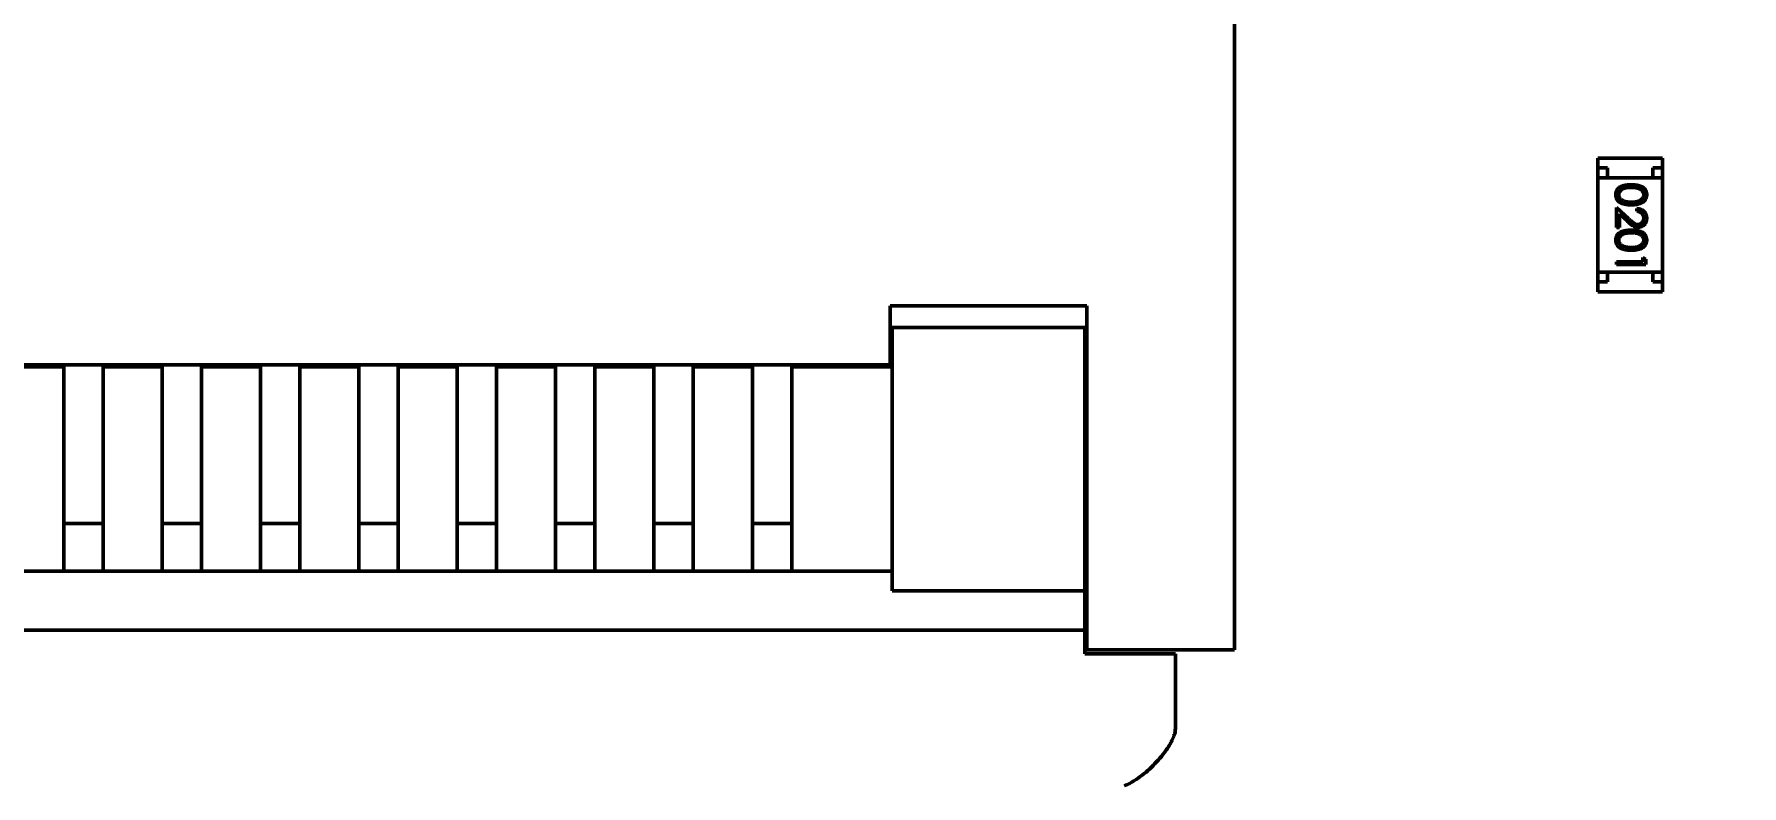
# Model space of a CAD drawing. Header units: millimetres. Extents: x 71 to 428, y 120 to 295.
# Drawn here: x 360.61 to 369.29, y 187.79 to 191.62 of the extents above; entities that cross this region are included whole.
import ezdxf

# ---------------------------------------------------------------- set-up
doc = ezdxf.new("R2010")
doc.units = ezdxf.units.MM
doc.header["$LTSCALE"] = 0.75
doc.layers.add('Dim', color=3, linetype='Continuous', lineweight=25)
doc.layers.add('Visible', color=7, linetype='Continuous', lineweight=50)
doc.layers.add('尺寸标注', color=3, linetype='Continuous')
doc.styles.get("Standard").update_dxf_attribs({"font": 'arial.ttf'})
doc.dimstyles.new('Dim-ISO-25', dxfattribs={"dimtxt": 3.5, "dimasz": 3.5, "dimexe": 2.1, "dimexo": 2.1, "dimgap": 1.4, "dimtad": 1, "dimzin": 12, "dimdsep": 46, "dimtxsty": 'Standard', "dimcen": 0, "dimazin": 3, "dimtp": 0.1, "dimtm": 0.1, "dimtfac": 0.714286, "dimtmove": 0, "dimatfit": 3, "dimfxl": 1, "dimtzin": 12, "dimarcsym": 0})

# ---------------------------------------------------------------- blocks, each defined once
blk = doc.blocks.new('*D123')
at = {"color": 0, "linetype": 'ByBlock', "lineweight": -2}
for p, q in [((387.8972, 188.3031), (387.8972, 127.4011)), ((354.8964, 148.7044), (354.8964, 127.4011)), ((387.8972, 129.5011), (354.8964, 129.5011))]:
    blk.add_line(p, q, dxfattribs=at)
at = {"color": 0, "linetype": 'ByBlock'}
for points in [[(354.8964, 129.5011), (358.3964, 130.0844), (358.3964, 128.9177)], [(387.8972, 129.5011), (384.3972, 130.0844), (384.3972, 128.9177)]]:
    blk.add_solid(points, dxfattribs=at)
at = {"layer": 'Defpoints', "color": 0, "linetype": 'ByBlock'}
for p in [(387.8972, 190.4031), (354.8964, 150.8044)]:
    blk.add_point(p, dxfattribs=at)
at = {"color": 0, "linetype": 'ByBlock', "lineweight": -2, "insert": (371.3968, 132.6893), "char_height": 3.5, "attachment_point": 5}
blk.add_mtext('\\A0;33', dxfattribs=at)
blk = doc.blocks.new('*D122')
at = {"color": 0, "linetype": 'ByBlock', "lineweight": -2}
for p, q in [((391.3964, 202.3983), (391.3964, 119.8711)), ((354.8964, 148.7044), (354.8964, 119.8711)), ((391.3964, 121.9711), (354.8964, 121.9711))]:
    blk.add_line(p, q, dxfattribs=at)
at = {"color": 0, "linetype": 'ByBlock'}
for points in [[(354.8964, 121.9711), (358.3964, 122.5544), (358.3964, 121.3878)], [(391.3964, 121.9711), (387.8964, 122.5544), (387.8964, 121.3878)]]:
    blk.add_solid(points, dxfattribs=at)
at = {"layer": 'Defpoints', "color": 0, "linetype": 'ByBlock'}
for p in [(391.3964, 204.4983), (354.8964, 150.8044)]:
    blk.add_point(p, dxfattribs=at)
at = {"color": 0, "linetype": 'ByBlock', "lineweight": -2, "insert": (373.1464, 125.1593), "char_height": 3.5, "attachment_point": 5}
blk.add_mtext('\\A0;36.5', dxfattribs=at)

msp = doc.modelspace()

# ---------------------------------------------------------------- linework, layer by layer
at = {"layer": 'Visible'}
for p, q in [((366.7125, 192.9849), (366.7125, 188.4849)), ((368.559, 190.986), (368.889, 190.986)), ((368.559, 190.986), (368.559, 190.936)), ((368.889, 190.986), (368.889, 190.936)), ((368.559, 190.936), (368.559, 190.886)), ((368.609, 190.936), (368.559, 190.936)), ((368.889, 190.886), (368.559, 190.886)), ((368.559, 190.406), (368.559, 190.886)), ((368.609, 190.886), (368.609, 190.936)), ((368.609, 190.886), (368.839, 190.886)), ((368.839, 190.936), (368.839, 190.886)), ((368.889, 190.936), (368.839, 190.936)), ((368.889, 190.886), (368.889, 190.936)), ((368.889, 190.406), (368.889, 190.886)), ((368.6543, 190.7346), (368.7163, 190.6764)), ((368.6543, 190.6327), (368.6543, 190.7346)), ((368.6696, 190.7025), (368.6696, 190.6327)), ((368.7097, 190.665), (368.6696, 190.7025)), ((368.7581, 190.7154), (368.7581, 190.7288)), ((368.6696, 190.6327), (368.6543, 190.6327)), ((368.6543, 190.4577), (368.7889, 190.4577)), ((368.6543, 190.4442), (368.6543, 190.4577)), ((368.8043, 190.4442), (368.6543, 190.4442)), ((368.7889, 190.4808), (368.8043, 190.472)), ((368.7889, 190.4577), (368.7889, 190.4808)), ((368.8043, 190.472), (368.8043, 190.4442)), ((368.559, 190.406), (368.559, 190.356)), ((368.889, 190.406), (368.559, 190.406)), ((368.559, 190.356), (368.609, 190.356)), ((368.559, 190.306), (368.559, 190.356)), ((368.609, 190.406), (368.839, 190.406)), ((368.609, 190.356), (368.609, 190.406)), ((368.839, 190.406), (368.839, 190.356)), ((368.839, 190.356), (368.889, 190.356)), ((368.889, 190.356), (368.889, 190.406)), ((368.889, 190.306), (368.889, 190.356)), ((368.559, 190.306), (368.889, 190.306)), ((364.9625, 190.2349), (364.9625, 189.9349)), ((365.9625, 190.2349), (364.9625, 190.2349)), ((365.9625, 188.4849), (365.9625, 190.2349)), ((365.9525, 190.125), (364.9725, 190.125)), ((364.9725, 190.1249), (364.9725, 189.9249)), ((365.9525, 189.9249), (365.9525, 190.1249)), ((364.9625, 189.9349), (344.2625, 189.9349)), ((360.4625, 189.9249), (360.7625, 189.9249)), ((360.7625, 189.9349), (360.7625, 189.128)), ((360.9625, 189.9349), (360.9625, 189.128)), ((360.9625, 189.9249), (361.2625, 189.9249)), ((361.2625, 189.9349), (361.2625, 189.128)), ((361.4625, 189.9349), (361.4625, 189.128)), ((361.4625, 189.9249), (361.7625, 189.9249)), ((361.7625, 189.9349), (361.7625, 189.128)), ((361.9625, 189.9349), (361.9625, 189.128)), ((361.9625, 189.9249), (362.2625, 189.9249)), ((362.2625, 189.9349), (362.2625, 189.128)), ((362.4625, 189.9349), (362.4625, 189.128)), ((362.4625, 189.9249), (362.7625, 189.9249)), ((362.7625, 189.9349), (362.7625, 189.128)), ((362.9625, 189.9349), (362.9625, 189.128)), ((362.9625, 189.9249), (363.2625, 189.9249)), ((363.2625, 189.9349), (363.2625, 189.128)), ((363.4625, 189.9349), (363.4625, 189.128)), ((363.4625, 189.9249), (363.7625, 189.9249)), ((363.7625, 189.9349), (363.7625, 189.128)), ((363.9625, 189.9349), (363.9625, 189.128)), ((363.9625, 189.9249), (364.2625, 189.9249)), ((364.2625, 189.9349), (364.2625, 189.128)), ((364.4625, 189.9349), (364.4625, 189.128)), ((364.4625, 189.9249), (364.9725, 189.9249)), ((364.9725, 189.9249), (364.9725, 188.7849)), ((365.9525, 188.7849), (365.9525, 189.9249)), ((360.7625, 189.128), (360.9625, 189.128)), ((360.7625, 189.128), (360.7625, 188.8849)), ((360.9625, 188.8849), (360.9625, 189.128)), ((361.2625, 189.128), (361.4625, 189.128)), ((361.2625, 189.128), (361.2625, 188.8849)), ((361.4625, 188.8849), (361.4625, 189.128)), ((361.7625, 189.128), (361.9625, 189.128)), ((361.7625, 189.128), (361.7625, 188.8849)), ((361.9625, 188.8849), (361.9625, 189.128)), ((362.2625, 189.128), (362.4625, 189.128)), ((362.2625, 189.128), (362.2625, 188.8849)), ((362.4625, 188.8849), (362.4625, 189.128)), ((362.7625, 189.128), (362.9625, 189.128)), ((362.7625, 189.128), (362.7625, 188.8849)), ((362.9625, 188.8849), (362.9625, 189.128)), ((363.2625, 189.128), (363.4625, 189.128)), ((363.2625, 189.128), (363.2625, 188.8849)), ((363.4625, 188.8849), (363.4625, 189.128)), ((363.7625, 189.128), (363.9625, 189.128)), ((363.7625, 189.128), (363.7625, 188.8849)), ((363.9625, 188.8849), (363.9625, 189.128)), ((364.2625, 189.128), (364.4625, 189.128)), ((364.2625, 189.128), (364.2625, 188.8849)), ((364.4625, 188.8849), (364.4625, 189.128)), ((365.9525, 188.9849), (365.9625, 188.9849)), ((360.7625, 188.8849), (360.4625, 188.8849)), ((360.7625, 188.8849), (360.9625, 188.8849)), ((361.2625, 188.8849), (360.9625, 188.8849)), ((361.2625, 188.8849), (361.4625, 188.8849)), ((361.7625, 188.8849), (361.4625, 188.8849)), ((361.7625, 188.8849), (361.9625, 188.8849)), ((362.2625, 188.8849), (361.9625, 188.8849)), ((362.2625, 188.8849), (362.4625, 188.8849)), ((362.7625, 188.8849), (362.4625, 188.8849)), ((362.7625, 188.8849), (362.9625, 188.8849)), ((363.2625, 188.8849), (362.9625, 188.8849)), ((363.2625, 188.8849), (363.4625, 188.8849)), ((363.7625, 188.8849), (363.4625, 188.8849)), ((363.7625, 188.8849), (363.9625, 188.8849)), ((364.2625, 188.8849), (363.9625, 188.8849)), ((364.2625, 188.8849), (364.4625, 188.8849)), ((364.9725, 188.8849), (364.4625, 188.8849)), ((364.9725, 188.7849), (365.9525, 188.7849)), ((365.9525, 188.5849), (365.9525, 188.7849)), ((365.9525, 188.5849), (343.2725, 188.5848)), ((365.9525, 188.4649), (365.9525, 188.5849)), ((365.9625, 188.4849), (365.9525, 188.4849)), ((366.3625, 188.4649), (365.9525, 188.4649)), ((365.9625, 188.4849), (366.6125, 188.4849)), ((366.3625, 188.4649), (366.4125, 188.4649)), ((366.4125, 188.4649), (366.4125, 188.0849)), ((366.7125, 188.4849), (366.6125, 188.4849))]:
    msp.add_line(p, q, dxfattribs=at)
at = {"layer": 'Visible', "extrusion": (0, 0, -1)}
msp.add_circle((-354.8964, 204.496), 47.93, dxfattribs=at)
at = {"layer": 'Visible'}
for centre in [(368.7266, 190.8729), (368.7266, 190.6421)]:
    msp.add_arc(centre, 0.1113, 251.64429, 271.36711, dxfattribs=at)
for points, knots in [([(368.6504, 190.7998), (368.6504, 190.801), (368.6505, 190.8034), (368.6509, 190.8068), (368.6515, 190.8102), (368.6525, 190.8134), (368.6536, 190.8166), (368.655, 190.8197), (368.6567, 190.8227), (368.6587, 190.8257), (368.6609, 190.8285), (368.6633, 190.8311), (368.666, 190.8336), (368.669, 190.8359), (368.6722, 190.8381), (368.6757, 190.8401), (368.6794, 190.8419), (368.6834, 190.8436), (368.6877, 190.8451), (368.6924, 190.8465), (368.6976, 190.8475), (368.7031, 190.8484), (368.7091, 190.8492), (368.7154, 190.8496), (368.7222, 190.85), (368.7268, 190.85), (368.7292, 190.85)], [0, 0, 0, 0, 0.033787, 0.066622, 0.099285, 0.131361, 0.163585, 0.196104, 0.228902, 0.262158, 0.295991, 0.330218, 0.36506, 0.400951, 0.43762, 0.475708, 0.515381, 0.556414, 0.599765, 0.646424, 0.696431, 0.749782, 0.806573, 0.867436, 0.931887, 1, 1, 1, 1]), ([(368.7292, 190.7481), (368.7269, 190.7481), (368.7224, 190.7482), (368.7159, 190.7484), (368.7097, 190.749), (368.7039, 190.7497), (368.6985, 190.7506), (368.6934, 190.7518), (368.6886, 190.7531), (368.6842, 190.7548), (368.6802, 190.7565), (368.6764, 190.7585), (368.6728, 190.7605), (368.6695, 190.7628), (368.6664, 190.7652), (368.6637, 190.7678), (368.6611, 190.7705), (368.6589, 190.7734), (368.6569, 190.7764), (368.6552, 190.7795), (368.6537, 190.7827), (368.6525, 190.786), (368.6516, 190.7893), (368.6509, 190.7928), (368.6505, 190.7963), (368.6504, 190.7987), (368.6504, 190.7998)], [0, 0, 0, 0, 0.065063, 0.126773, 0.185516, 0.240765, 0.29298, 0.34225, 0.388919, 0.432776, 0.474628, 0.514775, 0.553606, 0.591426, 0.628028, 0.663804, 0.698984, 0.733591, 0.767628, 0.801208, 0.834264, 0.866981, 0.89972, 0.932702, 0.966176, 1, 1, 1, 1]), ([(368.7293, 190.8365), (368.7273, 190.8365), (368.7234, 190.8365), (368.7177, 190.8363), (368.7125, 190.8359), (368.7076, 190.8355), (368.703, 190.8348), (368.6989, 190.834), (368.6951, 190.8331), (368.6917, 190.832), (368.6886, 190.8308), (368.6857, 190.8294), (368.683, 190.8279), (368.6805, 190.8263), (368.6782, 190.8245), (368.676, 190.8226), (368.6741, 190.8206), (368.6718, 190.8177), (368.6694, 190.814), (368.6674, 190.8092), (368.6661, 190.8044), (368.6659, 190.801), (368.6658, 190.7994)], [0, 0, 0, 0, 0.072951, 0.141584, 0.205926, 0.265301, 0.320597, 0.371817, 0.41879, 0.461699, 0.502134, 0.540804, 0.578181, 0.614297, 0.649678, 0.684299, 0.718359, 0.752081, 0.817652, 0.879722, 0.939966, 1, 1, 1, 1]), ([(368.6658, 190.7994), (368.6659, 190.7977), (368.666, 190.7944), (368.6673, 190.7896), (368.6693, 190.7849), (368.6717, 190.7812), (368.6739, 190.7784), (368.6758, 190.7764), (368.678, 190.7745), (368.6803, 190.7728), (368.6828, 190.7712), (368.6855, 190.7697), (368.6885, 190.7684), (368.6905, 190.7676), (368.6916, 190.7672)], [0, 0, 0, 0, 0.112813, 0.225394, 0.339595, 0.459675, 0.521735, 0.583926, 0.648174, 0.713881, 0.781004, 0.851451, 0.924051, 1, 1, 1, 1]), ([(368.7292, 190.85), (368.7316, 190.85), (368.7363, 190.85), (368.7431, 190.8497), (368.7495, 190.8491), (368.7554, 190.8485), (368.761, 190.8476), (368.7661, 190.8465), (368.7708, 190.8452), (368.7751, 190.8437), (368.7791, 190.8421), (368.7828, 190.8402), (368.7862, 190.8382), (368.7894, 190.8361), (368.7924, 190.8337), (368.7951, 190.8313), (368.7975, 190.8286), (368.7998, 190.8258), (368.8017, 190.8228), (368.8034, 190.8198), (368.8049, 190.8167), (368.806, 190.8135), (368.807, 190.8102), (368.8076, 190.8068), (368.8081, 190.8034), (368.8081, 190.801), (368.8081, 190.7998)], [0, 0, 0, 0, 0.068595, 0.133246, 0.194313, 0.251279, 0.304513, 0.354235, 0.400481, 0.443411, 0.484015, 0.523252, 0.561042, 0.5979, 0.633518, 0.668314, 0.702496, 0.736685, 0.770293, 0.803437, 0.835913, 0.86846, 0.900847, 0.933467, 0.966258, 1, 1, 1, 1]), ([(368.8081, 190.7998), (368.8081, 190.7987), (368.808, 190.7963), (368.8076, 190.7928), (368.807, 190.7893), (368.806, 190.786), (368.8049, 190.7828), (368.8034, 190.7796), (368.8017, 190.7765), (368.7997, 190.7735), (368.7975, 190.7706), (368.795, 190.7679), (368.7922, 190.7654), (368.7892, 190.7629), (368.7859, 190.7607), (368.7823, 190.7586), (368.7785, 190.7567), (368.7744, 190.7548), (368.77, 190.7533), (368.7652, 190.7518), (368.7601, 190.7507), (368.7546, 190.7497), (368.7488, 190.749), (368.7426, 190.7484), (368.736, 190.7482), (368.7315, 190.7481), (368.7292, 190.7481)], [0, 0, 0, 0, 0.033788, 0.067194, 0.099862, 0.132567, 0.165151, 0.197913, 0.231319, 0.265083, 0.299255, 0.334399, 0.369943, 0.406284, 0.444064, 0.482998, 0.523354, 0.565537, 0.609613, 0.656391, 0.705885, 0.758325, 0.813832, 0.872795, 0.934722, 1, 1, 1, 1]), ([(368.7927, 190.7994), (368.7926, 190.8011), (368.7925, 190.8044), (368.7912, 190.8093), (368.7891, 190.814), (368.7867, 190.8177), (368.7845, 190.8206), (368.7825, 190.8226), (368.7804, 190.8245), (368.7781, 190.8262), (368.7756, 190.8279), (368.7729, 190.8294), (368.77, 190.8307), (368.7669, 190.832), (368.7635, 190.8331), (368.7597, 190.834), (368.7556, 190.8348), (368.751, 190.8354), (368.7461, 190.8359), (368.7408, 190.8363), (368.7352, 190.8365), (368.7313, 190.8365), (368.7293, 190.8365)], [0, 0, 0, 0, 0.060387, 0.120883, 0.182755, 0.247811, 0.281299, 0.315088, 0.349702, 0.384857, 0.420966, 0.458511, 0.497175, 0.537602, 0.580503, 0.627468, 0.678388, 0.733983, 0.793747, 0.857714, 0.926698, 1, 1, 1, 1]), ([(368.7293, 190.7615), (368.7311, 190.7616), (368.7346, 190.7616), (368.7398, 190.7618), (368.7447, 190.7622), (368.7493, 190.7627), (368.7537, 190.7635), (368.7579, 190.7643), (368.7618, 190.7654), (368.7655, 190.7665), (368.7689, 190.7678), (368.7721, 190.7693), (368.775, 190.7709), (368.7777, 190.7725), (368.7802, 190.7743), (368.7824, 190.7763), (368.7845, 190.7783), (368.7867, 190.7812), (368.7891, 190.785), (368.7912, 190.7896), (368.7925, 190.7945), (368.7926, 190.7978), (368.7927, 190.7994)], [0, 0, 0, 0, 0.065681, 0.128486, 0.188175, 0.245106, 0.299448, 0.350823, 0.399942, 0.446672, 0.491255, 0.533376, 0.573853, 0.612526, 0.649597, 0.685532, 0.720106, 0.753838, 0.818925, 0.880493, 0.940311, 1, 1, 1, 1]), ([(368.7581, 190.7288), (368.7599, 190.7288), (368.7634, 190.7286), (368.7685, 190.7278), (368.7734, 190.7266), (368.778, 190.725), (368.7824, 190.723), (368.7866, 190.7205), (368.7905, 190.7176), (368.7941, 190.7144), (368.7974, 190.7108), (368.8003, 190.707), (368.8027, 190.703), (368.8047, 190.6988), (368.8062, 190.6943), (368.8073, 190.6897), (368.808, 190.6849), (368.8081, 190.6816), (368.8081, 190.6799)], [0, 0, 0, 0, 0.068791, 0.135103, 0.198979, 0.261904, 0.323495, 0.385195, 0.446969, 0.509765, 0.572251, 0.633405, 0.693251, 0.752583, 0.812579, 0.873275, 0.93555, 1, 1, 1, 1]), ([(368.7927, 190.6806), (368.7927, 190.6818), (368.7926, 190.6841), (368.7922, 190.6875), (368.7915, 190.6907), (368.7905, 190.6938), (368.7892, 190.6967), (368.7877, 190.6995), (368.7858, 190.7021), (368.7837, 190.7046), (368.7813, 190.7068), (368.7786, 190.7088), (368.7758, 190.7106), (368.7727, 190.7121), (368.7694, 190.7133), (368.7658, 190.7143), (368.7621, 190.715), (368.7594, 190.7153), (368.7581, 190.7154)], [0, 0, 0, 0, 0.064439, 0.126547, 0.186887, 0.245878, 0.304041, 0.362191, 0.420976, 0.48066, 0.5406, 0.600689, 0.661936, 0.724443, 0.789038, 0.856314, 0.926352, 1, 1, 1, 1]), ([(368.7623, 190.6481), (368.7633, 190.6481), (368.7654, 190.6482), (368.7683, 190.6486), (368.7712, 190.6493), (368.7739, 190.6504), (368.7766, 190.6517), (368.7791, 190.6534), (368.7815, 190.6553), (368.7838, 190.6575), (368.7859, 190.6599), (368.7877, 190.6624), (368.7893, 190.6652), (368.7905, 190.668), (368.7915, 190.671), (368.7922, 190.6741), (368.7926, 190.6773), (368.7927, 190.6795), (368.7927, 190.6806)], [0, 0, 0, 0, 0.061965, 0.122122, 0.180988, 0.239933, 0.299906, 0.359989, 0.421776, 0.486576, 0.551535, 0.615018, 0.677259, 0.73973, 0.80305, 0.866495, 0.931973, 1, 1, 1, 1]), ([(368.8081, 190.6799), (368.8081, 190.6783), (368.808, 190.675), (368.8073, 190.6703), (368.8063, 190.6658), (368.8049, 190.6616), (368.803, 190.6576), (368.8007, 190.6539), (368.798, 190.6503), (368.7949, 190.6471), (368.7915, 190.6442), (368.7879, 190.6416), (368.7842, 190.6395), (368.7804, 190.6377), (368.7764, 190.6363), (368.7722, 190.6353), (368.7679, 190.6347), (368.765, 190.6347), (368.7635, 190.6346)], [0, 0, 0, 0, 0.069475, 0.136517, 0.200789, 0.26383, 0.325735, 0.387291, 0.449509, 0.512968, 0.576275, 0.63758, 0.697903, 0.757172, 0.816599, 0.876653, 0.93729, 1, 1, 1, 1]), ([(368.6504, 190.5691), (368.6504, 190.5703), (368.6505, 190.5726), (368.6509, 190.576), (368.6515, 190.5794), (368.6525, 190.5827), (368.6536, 190.5859), (368.655, 190.589), (368.6567, 190.592), (368.6587, 190.5949), (368.6609, 190.5977), (368.6633, 190.6004), (368.666, 190.6028), (368.669, 190.6051), (368.6722, 190.6073), (368.6757, 190.6093), (368.6794, 190.6112), (368.6834, 190.6129), (368.6877, 190.6144), (368.6924, 190.6157), (368.6976, 190.6168), (368.7031, 190.6177), (368.7091, 190.6184), (368.7154, 190.6189), (368.7222, 190.6192), (368.7268, 190.6192), (368.7292, 190.6192)], [0, 0, 0, 0, 0.033787, 0.066622, 0.099285, 0.131361, 0.163585, 0.196104, 0.228902, 0.262158, 0.295991, 0.330218, 0.36506, 0.400951, 0.43762, 0.475708, 0.515381, 0.556414, 0.599765, 0.646424, 0.696431, 0.749782, 0.806573, 0.867436, 0.931887, 1, 1, 1, 1]), ([(368.7293, 190.6058), (368.7273, 190.6058), (368.7234, 190.6058), (368.7177, 190.6055), (368.7125, 190.6051), (368.7076, 190.6047), (368.703, 190.604), (368.6989, 190.6032), (368.6951, 190.6023), (368.6917, 190.6012), (368.6886, 190.6), (368.6857, 190.5986), (368.683, 190.5972), (368.6805, 190.5955), (368.6782, 190.5938), (368.676, 190.5919), (368.6741, 190.5898), (368.6718, 190.587), (368.6694, 190.5832), (368.6674, 190.5785), (368.6661, 190.5736), (368.6659, 190.5703), (368.6658, 190.5686)], [0, 0, 0, 0, 0.072951, 0.141584, 0.205926, 0.265301, 0.320597, 0.371817, 0.41879, 0.461699, 0.502134, 0.540804, 0.578181, 0.614297, 0.649678, 0.684299, 0.718359, 0.752081, 0.817652, 0.879722, 0.939966, 1, 1, 1, 1]), ([(368.7635, 190.6346), (368.7614, 190.6347), (368.7573, 190.6348), (368.7512, 190.6361), (368.7453, 190.638), (368.7406, 190.6403), (368.7367, 190.6426), (368.7336, 190.6447), (368.7302, 190.6472), (368.7266, 190.6501), (368.7227, 190.6532), (368.7186, 190.6568), (368.7142, 190.6608), (368.7112, 190.6635), (368.7097, 190.665)], [0, 0, 0, 0, 0.098702, 0.195672, 0.292422, 0.391343, 0.444462, 0.504229, 0.570352, 0.642546, 0.722288, 0.807921, 0.90047, 1, 1, 1, 1]), ([(368.7163, 190.6764), (368.7178, 190.675), (368.7207, 190.6723), (368.7248, 190.6685), (368.7287, 190.665), (368.7322, 190.6619), (368.7355, 190.6593), (368.7384, 190.6569), (368.7411, 190.655), (368.7442, 190.653), (368.748, 190.651), (368.7527, 190.6493), (368.7575, 190.6483), (368.7607, 190.6481), (368.7623, 190.6481)], [0, 0, 0, 0, 0.110803, 0.212829, 0.306101, 0.390647, 0.466924, 0.534481, 0.593587, 0.644557, 0.7362, 0.825024, 0.911986, 1, 1, 1, 1]), ([(368.7292, 190.6192), (368.7316, 190.6192), (368.7363, 190.6192), (368.7431, 190.6189), (368.7495, 190.6184), (368.7554, 190.6177), (368.761, 190.6168), (368.7661, 190.6157), (368.7708, 190.6144), (368.7751, 190.613), (368.7791, 190.6113), (368.7828, 190.6095), (368.7862, 190.6074), (368.7894, 190.6053), (368.7924, 190.603), (368.7951, 190.6005), (368.7975, 190.5978), (368.7998, 190.595), (368.8017, 190.5921), (368.8034, 190.589), (368.8049, 190.5859), (368.806, 190.5827), (368.807, 190.5794), (368.8076, 190.576), (368.8081, 190.5726), (368.8081, 190.5703), (368.8081, 190.5691)], [0, 0, 0, 0, 0.068595, 0.133246, 0.194313, 0.251279, 0.304513, 0.354235, 0.400481, 0.443411, 0.484015, 0.523252, 0.561042, 0.5979, 0.633518, 0.668314, 0.702496, 0.736685, 0.770293, 0.803437, 0.835913, 0.86846, 0.900847, 0.933467, 0.966258, 1, 1, 1, 1]), ([(368.7927, 190.5686), (368.7926, 190.5703), (368.7925, 190.5736), (368.7912, 190.5785), (368.7891, 190.5832), (368.7867, 190.587), (368.7845, 190.5898), (368.7825, 190.5918), (368.7804, 190.5937), (368.7781, 190.5955), (368.7756, 190.5971), (368.7729, 190.5986), (368.77, 190.6), (368.7669, 190.6012), (368.7635, 190.6023), (368.7597, 190.6032), (368.7556, 190.604), (368.751, 190.6046), (368.7461, 190.6052), (368.7408, 190.6055), (368.7352, 190.6058), (368.7313, 190.6058), (368.7293, 190.6058)], [0, 0, 0, 0, 0.060387, 0.120883, 0.182755, 0.247811, 0.281299, 0.315088, 0.349702, 0.384857, 0.420966, 0.458511, 0.497175, 0.537602, 0.580503, 0.627468, 0.678388, 0.733983, 0.793747, 0.857714, 0.926698, 1, 1, 1, 1]), ([(368.7292, 190.5173), (368.7269, 190.5173), (368.7224, 190.5174), (368.7159, 190.5177), (368.7097, 190.5182), (368.7039, 190.5189), (368.6985, 190.5199), (368.6934, 190.5211), (368.6886, 190.5224), (368.6842, 190.524), (368.6802, 190.5258), (368.6764, 190.5277), (368.6728, 190.5298), (368.6695, 190.532), (368.6664, 190.5344), (368.6637, 190.537), (368.6611, 190.5398), (368.6589, 190.5426), (368.6569, 190.5457), (368.6552, 190.5488), (368.6537, 190.552), (368.6525, 190.5552), (368.6516, 190.5586), (368.6509, 190.562), (368.6505, 190.5655), (368.6504, 190.5679), (368.6504, 190.5691)], [0, 0, 0, 0, 0.065063, 0.126773, 0.185516, 0.240765, 0.29298, 0.34225, 0.388919, 0.432776, 0.474628, 0.514775, 0.553606, 0.591426, 0.628028, 0.663804, 0.698984, 0.733591, 0.767628, 0.801208, 0.834264, 0.866981, 0.89972, 0.932702, 0.966176, 1, 1, 1, 1]), ([(368.6658, 190.5686), (368.6659, 190.567), (368.666, 190.5636), (368.6673, 190.5588), (368.6693, 190.5541), (368.6717, 190.5504), (368.6739, 190.5476), (368.6758, 190.5456), (368.678, 190.5437), (368.6803, 190.542), (368.6828, 190.5404), (368.6855, 190.5389), (368.6885, 190.5376), (368.6905, 190.5368), (368.6916, 190.5364)], [0, 0, 0, 0, 0.112813, 0.225394, 0.339595, 0.459675, 0.521735, 0.583926, 0.648174, 0.713881, 0.781004, 0.851451, 0.924051, 1, 1, 1, 1]), ([(368.8081, 190.5691), (368.8081, 190.5679), (368.808, 190.5655), (368.8076, 190.562), (368.807, 190.5586), (368.806, 190.5552), (368.8049, 190.552), (368.8034, 190.5488), (368.8017, 190.5457), (368.7997, 190.5427), (368.7975, 190.5399), (368.795, 190.5371), (368.7922, 190.5346), (368.7892, 190.5322), (368.7859, 190.5299), (368.7823, 190.5278), (368.7785, 190.5259), (368.7744, 190.5241), (368.77, 190.5225), (368.7652, 190.5211), (368.7601, 190.5199), (368.7546, 190.519), (368.7488, 190.5182), (368.7426, 190.5177), (368.736, 190.5174), (368.7315, 190.5173), (368.7292, 190.5173)], [0, 0, 0, 0, 0.033788, 0.067194, 0.099862, 0.132567, 0.165151, 0.197913, 0.231319, 0.265083, 0.299255, 0.334399, 0.369943, 0.406284, 0.444064, 0.482998, 0.523354, 0.565537, 0.609613, 0.656391, 0.705885, 0.758325, 0.813832, 0.872795, 0.934722, 1, 1, 1, 1]), ([(368.7293, 190.5308), (368.7311, 190.5308), (368.7346, 190.5308), (368.7398, 190.531), (368.7447, 190.5315), (368.7493, 190.532), (368.7537, 190.5327), (368.7579, 190.5335), (368.7618, 190.5346), (368.7655, 190.5358), (368.7689, 190.5371), (368.7721, 190.5385), (368.775, 190.5401), (368.7777, 190.5418), (368.7802, 190.5436), (368.7824, 190.5455), (368.7845, 190.5476), (368.7867, 190.5504), (368.7891, 190.5542), (368.7912, 190.5589), (368.7925, 190.5637), (368.7926, 190.567), (368.7927, 190.5686)], [0, 0, 0, 0, 0.065681, 0.128486, 0.188175, 0.245106, 0.299448, 0.350823, 0.399942, 0.446672, 0.491255, 0.533376, 0.573853, 0.612526, 0.649597, 0.685532, 0.720106, 0.753838, 0.818925, 0.880493, 0.940311, 1, 1, 1, 1]), ([(366.4125, 188.0849), (366.4125, 188.074), (366.4107, 188.0627), (366.4068, 188.0521), (366.4039, 188.0449), (366.4012, 188.0378), (366.3973, 188.0289), (366.3902, 188.0142), (366.3791, 187.9948), (366.3503, 187.9518), (366.3019, 187.8959), (366.2392, 187.8415), (366.1877, 187.8089), (366.162, 187.7969), (366.1523, 187.7933)], [0.0000001, 0.0000001, 0.0000001, 0.0000001, 0.0333333, 0.05, 0.0666667, 0.0833333, 0.1, 0.1333333, 0.2, 0.2666667, 0.5333333, 0.8, 0.9333333, 0.9999999, 0.9999999, 0.9999999, 0.9999999])]:
    msp.add_open_spline(points, degree=3, knots=knots, dxfattribs=at)

# ---------------------------------------------------------------- dimensions: what is measured, and where the dimension line sits
at = {"layer": 'Dim'}
dim = msp.add_linear_dim(base=(354.8964, 121.9711), p1=(391.3964, 204.4983), p2=(354.8964, 150.8044), dimstyle='Dim-ISO-25', dxfattribs=at)
dim.commit()
dim.dimension.update_dxf_attribs({"geometry": '*D122', "text_midpoint": (373.1464, 125.1593)})
at = {"layer": '尺寸标注'}
dim = msp.add_linear_dim(base=(354.8964, 129.5011), p1=(387.8972, 190.4031), p2=(354.8964, 150.8044), dimstyle='Dim-ISO-25', dxfattribs=at)
dim.commit()
dim.dimension.update_dxf_attribs({"geometry": '*D123', "text_midpoint": (371.3968, 132.6893)})

doc.saveas('drawing.dxf')
